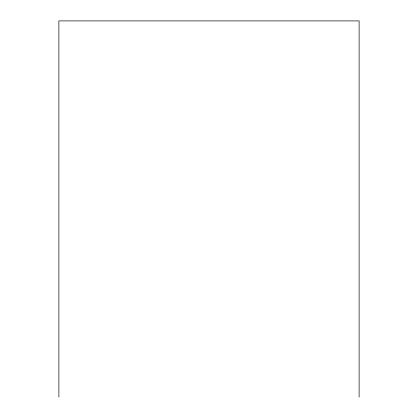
<?xml version="1.0" encoding="UTF-8"?>
<svg xmlns="http://www.w3.org/2000/svg" width="418" height="418" viewBox="0 0 418 418"><rect width="100%" height="100%" fill="white"/><g stroke="black" fill="none" stroke-linecap="round" stroke-linejoin="round"><path stroke-width="0.63" d="M359.109 397.1L359.109 20.9L58.891 20.9L58.891 397.1"/></g></svg>
